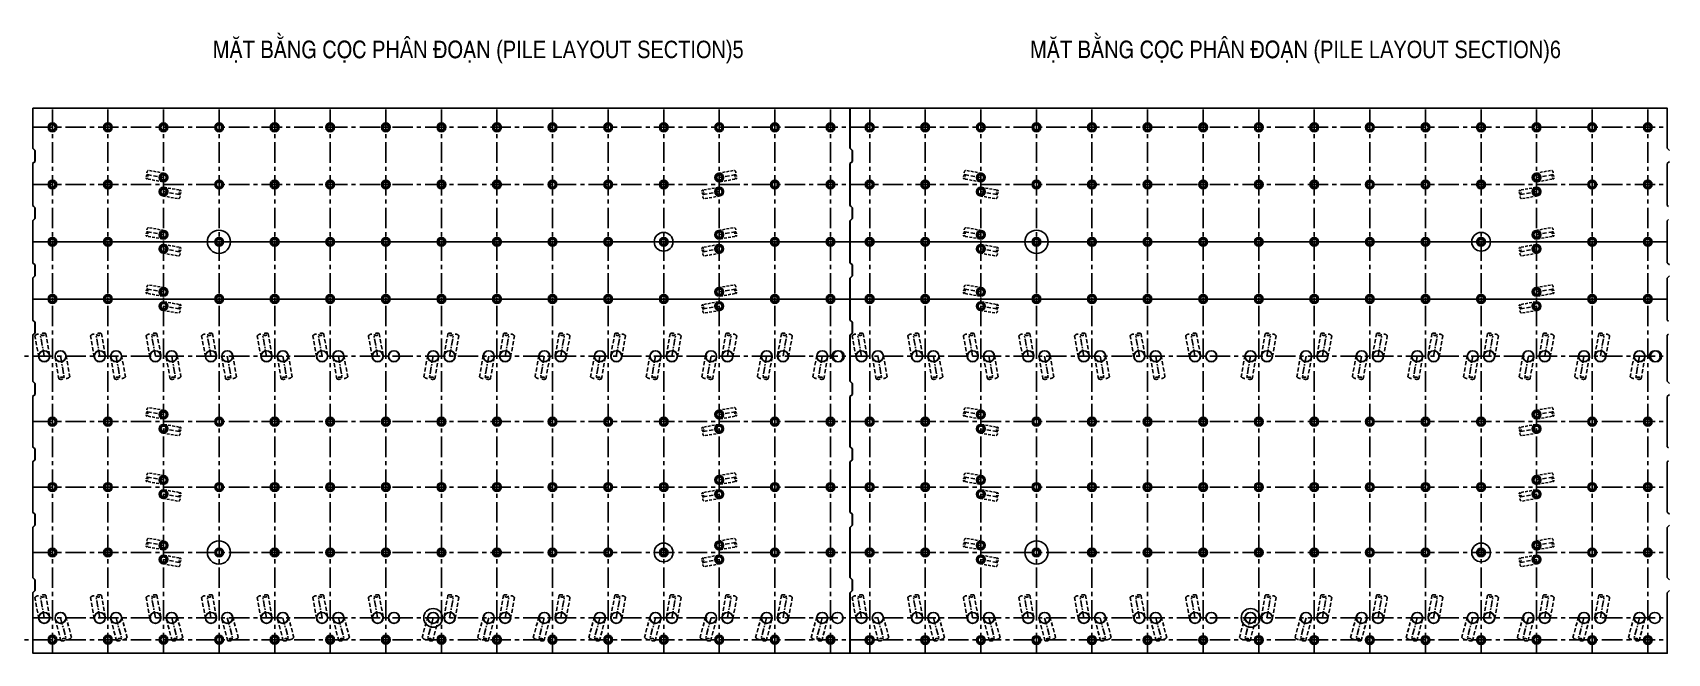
# Model space of a CAD drawing. Extents: x -687 to 941179, y -259 to 135874.
# Drawn here: x 808916 to 823916, y 130181 to 135874 of the extents above; entities that cross this region are included whole.
import ezdxf
from ezdxf.enums import TextEntityAlignment as Align

# ---------------------------------------------------------------- set-up
doc = ezdxf.new("R2010")
doc.units = 0
doc.header["$MEASUREMENT"] = 0
doc.linetypes.add('CENTER', pattern=[2, 1.25, -0.25, 0.25, -0.25])
doc.linetypes.add('HIDDEN', pattern=[0.375, 0.25, -0.125])
for name, color, linetype in [('Coc', 6, 'CONTINUOUS'), ('Hatch', 8, 'CONTINUOUS'), ('Khung', 1, 'CONTINUOUS'), ('Net vang', 2, 'CONTINUOUS'), ('Text', 4, 'CONTINUOUS'), ('Tim', 8, 'CENTER'), ('vien', 3, 'CONTINUOUS')]:
    doc.layers.add(name, color=color, linetype=linetype)
doc.styles.add('Hung', font='Vharialn.ttf')

# ---------------------------------------------------------------- blocks, each defined once
blk = doc.blocks.new('Coc ong D800')
at = {"layer": 'Hatch'}
h = blk.add_hatch(dxfattribs=at)
h.set_pattern_fill('ANSI31', color=256, scale=50, style=0)
h.set_pattern_definition([(45, (-821332.725, -122845.077), (-4.419417382, 4.419417382), [])])
h.paths.add_polyline_path([(-40, 0, 1), (40, 0, 1)])
h.paths.add_polyline_path([(25, 0, -1), (-25, 0, -1)], flags=16)
at = {"layer": 'Coc'}
blk.add_circle((0, 0), 40, dxfattribs=at)
at = {"layer": 'Net vang'}
blk.add_circle((0, 0), 25, dxfattribs=at)
blk = doc.blocks.new('Coc ong D800 xien')
at = {"layer": 'Coc', "color": 181, "linetype": 'HIDDEN', "ltscale": 100}
for p, q in [((-40, 0), (-40, -150)), ((40, 0), (40, -150))]:
    blk.add_line(p, q, dxfattribs=at)
blk.add_open_spline([(-40, -150), (-33, -154), (-20, -162), (1, -150), (17, -138), (51, -150), (18, -162), (6, -154), (0, -150)], degree=3, knots=[0, 0, 0, 0, 21.755068, 43.510137, 65.265205, 86.282944, 107.300682, 129.055751, 129.055751, 129.055751, 129.055751], dxfattribs=at)
at = {"layer": 'Tim', "linetype": 'HIDDEN', "ltscale": 150}
blk.add_line((0, 0), (0, -150), dxfattribs=at)
at = {"layer": 'Coc'}
blk.add_blockref('Coc ong D800', (0, 0), dxfattribs=at)
blk = doc.blocks.new('Coc thep D1000 xien')
at = {"layer": 'Coc', "color": 181, "linetype": 'HIDDEN', "ltscale": 150}
for p, q in [((-50, 9), (-85, -188)), ((50, -9), (15, -206))]:
    blk.add_line(p, q, dxfattribs=at)
at = {"layer": 'Coc'}
blk.add_circle((0, 0), 50.8, dxfattribs=at)
at = {"layer": 'Coc', "color": 7}
blk.add_circle((0, 0), 49.2, dxfattribs=at)
at = {"layer": 'Coc', "color": 181, "linetype": 'HIDDEN', "ltscale": 150}
blk.add_open_spline([(-85, -188), (-77, -195), (-62, -208), (-33, -197), (-10, -186), (29, -208), (-16, -216), (-28, -203), (-34, -197)], degree=3, knots=[0, 0, 0, 0, 27.628937, 55.257873, 82.88681, 109.579338, 136.271866, 163.900803, 163.900803, 163.900803, 163.900803], dxfattribs=at)
at = {"layer": 'Tim', "ltscale": 50}
blk.add_line((0, 0), (-35, -197), dxfattribs=at)

msp = doc.modelspace()

# ---------------------------------------------------------------- linework, layer by layer
at = {"layer": 'Coc'}
for centre in [(812232, 132905.7), (816302, 132905.7), (816312, 132905.7), (816312, 132905.7), (819732, 132905.7), (823802, 132905.7), (823812, 132905.7), (823812, 132905.7), (812232, 130505.7), (816302, 130505.7), (819732, 130505.7), (823802, 130505.7)]:
    msp.add_circle(centre, 50.8, dxfattribs=at)
at = {"layer": 'Coc', "color": 7}
for centre in [(812232, 132905.7), (819732, 132905.7), (812232, 130505.7), (819732, 130505.7)]:
    msp.add_circle(centre, 49.2, dxfattribs=at)
at = {"layer": 'Khung'}
msp.add_lwpolyline([(808918, 135180.7), (816416, 135180.7), (816416, 134813.2), (816436, 134793.2), (816436, 134693.2), (816416, 134673.2), (816416, 134288.7), (816426, 134278.7), (816436, 134268.7), (816436, 134168.7), (816426, 134158.7), (816416, 134148.7), (816416, 133763.2), (816436, 133743.2), (816436, 133643.2), (816416, 133623.2), (816416, 133238.2), (816426, 133228.2), (816436, 133218.2), (816436, 133118.2), (816426, 133108.2), (816416, 133098.2), (816416, 132675.7), (816436, 132655.7), (816436, 132555.7), (816416, 132535.7), (816416, 132075.7), (816426, 132065.7), (816436, 132055.7), (816436, 131955.7), (816426, 131945.7), (816416, 131935.7), (816416, 131475.7), (816436, 131455.7), (816436, 131355.7), (816416, 131335.7), (816416, 131275.7), (816416, 131275.7), (816416, 131275.7), (816416, 131175.7), (816416, 131135.7), (816416, 131135.7), (816416, 130875.7), (816436, 130855.7), (816436, 130755.7), (816416, 130735.7), (816416, 130180.7), (808918, 130180.7), (808918, 130735.7), (808938, 130755.7), (808938, 130855.7), (808918, 130875.7), (808918, 131135.7), (808918, 131135.7), (808918, 131135.7), (808918, 131275.7), (808918, 131275.7), (808918, 131275.7), (808918, 131335.7), (808938, 131355.7), (808938, 131455.7), (808918, 131475.7), (808918, 131935.7), (808928, 131945.7), (808938, 131955.7), (808938, 132055.7), (808928, 132065.7), (808918, 132075.7), (808918, 132535.7), (808938, 132555.7), (808938, 132655.7), (808918, 132675.7), (808918, 133098.2), (808928, 133108.2), (808938, 133118.2), (808938, 133218.2), (808928, 133228.2), (808918, 133238.2), (808918, 133623.2), (808938, 133643.2), (808938, 133743.2), (808918, 133763.2), (808918, 134148.2), (808928, 134158.2), (808938, 134168.2), (808938, 134268.2), (808928, 134278.2), (808918, 134288.2), (808918, 134673.2), (808938, 134693.2), (808938, 134793.2), (808918, 134813.2), (808918, 135180.7)], close=True, dxfattribs=at)
for points in [[(823936, 130755.7), (823916, 130735.7), (823916, 130180.7), (816418, 130180.7), (816418, 130735.7), (816438, 130755.7), (816438, 130855.7), (816418, 130875.7), (816418, 131135.7), (816418, 131135.7), (816418, 131135.7), (816418, 131275.7), (816418, 131275.7), (816418, 131275.7), (816418, 131335.7), (816438, 131355.7), (816438, 131455.7), (816418, 131475.7), (816418, 131935.7), (816428, 131945.7), (816438, 131955.7), (816438, 132055.7), (816428, 132065.7), (816418, 132075.7), (816418, 132535.7), (816438, 132555.7), (816438, 132655.7), (816418, 132675.7), (816418, 133098.2), (816428, 133108.2), (816438, 133118.2), (816438, 133218.2), (816428, 133228.2), (816418, 133238.2), (816418, 133623.2), (816438, 133643.2), (816438, 133743.2), (816418, 133763.2), (816418, 134148.2), (816428, 134158.2), (816438, 134168.2), (816438, 134268.2), (816428, 134278.2), (816418, 134288.2), (816418, 134673.2), (816438, 134693.2), (816438, 134793.2), (816418, 134813.2), (816418, 135180.7), (816418, 135180.7), (823916, 135180.7), (823916, 134813.2), (823936, 134793.2)], [(808916, 134813.2), (808936, 134793.2), (808936, 134693.2), (808916, 134673.2)], [(823936, 134693.2), (823916, 134673.2), (823916, 134288.7), (823926, 134278.7)], [(808916, 134288.7), (808926, 134278.7), (808936, 134268.7), (808936, 134168.7), (808926, 134158.7), (808916, 134148.7)], [(823926, 134158.7), (823916, 134148.7), (823916, 133763.2), (823936, 133743.2)], [(808916, 133763.2), (808936, 133743.2), (808936, 133643.2), (808916, 133623.2)], [(823936, 133643.2), (823916, 133623.2), (823916, 133238.2), (823926, 133228.2)], [(808916, 133238.2), (808926, 133228.2), (808936, 133218.2), (808936, 133118.2), (808926, 133108.2), (808916, 133098.2)], [(823926, 133108.2), (823916, 133098.2), (823916, 132675.7), (823936, 132655.7)], [(808916, 132675.7), (808936, 132655.7), (808936, 132555.7), (808916, 132535.7)], [(823936, 132555.7), (823916, 132535.7), (823916, 132075.7), (823926, 132065.7)], [(808916, 132075.7), (808926, 132065.7), (808936, 132055.7), (808936, 131955.7), (808926, 131945.7), (808916, 131935.7)], [(823926, 131945.7), (823916, 131935.7), (823916, 131475.7), (823936, 131455.7)], [(808916, 131475.7), (808936, 131455.7), (808936, 131355.7), (808916, 131335.7)], [(823936, 131355.7), (823916, 131335.7), (823916, 131275.7), (823916, 131275.7), (823916, 131275.7), (823916, 131175.7), (823916, 131135.7), (823916, 131135.7), (823916, 130875.7), (823936, 130855.7)], [(808916, 130875.7), (808936, 130855.7), (808936, 130755.7), (808916, 130735.7)]]:
    msp.add_lwpolyline(points, dxfattribs=at)
at = {"layer": 'Tim', "ltscale": 150}
for p, q in [((809097, 130180.7), (809097, 135180.7)), ((809607, 130180.7), (809607, 135180.7)), ((810117, 130180.7), (810117, 135180.7)), ((810627, 130180.7), (810627, 135180.7)), ((811137, 130180.7), (811137, 135180.7)), ((811647, 130180.7), (811647, 135180.7)), ((812157, 130180.7), (812157, 135180.7)), ((812667, 130180.7), (812667, 135180.7)), ((813177, 130180.7), (813177, 135180.7)), ((813687, 130180.7), (813687, 135180.7)), ((814197, 130180.7), (814197, 135180.7)), ((814707, 130180.7), (814707, 135180.7)), ((815217, 130180.7), (815217, 135180.7)), ((815727, 130180.7), (815727, 135180.7)), ((816237, 130180.7), (816237, 135180.7)), ((816597, 130180.7), (816597, 135180.7)), ((817107, 130180.7), (817107, 135180.7)), ((817617, 130180.7), (817617, 135180.7)), ((818127, 130180.7), (818127, 135180.7)), ((818637, 130180.7), (818637, 135180.7)), ((819147, 130180.7), (819147, 135180.7)), ((819657, 130180.7), (819657, 135180.7)), ((820167, 130180.7), (820167, 135180.7)), ((820677, 130180.7), (820677, 135180.7)), ((821187, 130180.7), (821187, 135180.7)), ((821697, 130180.7), (821697, 135180.7)), ((822207, 130180.7), (822207, 135180.7)), ((822717, 130180.7), (822717, 135180.7)), ((823227, 130180.7), (823227, 135180.7)), ((823737, 130180.7), (823737, 135180.7)), ((808917, 135005.7), (816416, 135005.7)), ((816417, 135005.7), (823916, 135005.7)), ((808917, 134480.7), (816416, 134480.7)), ((816417, 134480.7), (823916, 134480.7)), ((808917, 133955.7), (816416, 133955.7)), ((816416, 133955.7), (808917, 133955.7)), ((823916, 133955.7), (816417, 133955.7)), ((816417, 133955.7), (823916, 133955.7)), ((808917, 133430.7), (816416, 133430.7)), ((816416, 133430.7), (808917, 133430.7)), ((823916, 133430.7), (816417, 133430.7)), ((816417, 133430.7), (823916, 133430.7)), ((801417, 132905.7), (808917, 132905.7)), ((808917, 132905.7), (816416, 132905.7)), ((808917, 132905.7), (816417, 132905.7)), ((816417, 132905.7), (823916, 132905.7)), ((816417, 132905.7), (823917, 132905.7)), ((808917, 132305.7), (816416, 132305.7)), ((816417, 132305.7), (823916, 132305.7)), ((808917, 131705.7), (816416, 131705.7)), ((816417, 131705.7), (823916, 131705.7)), ((808917, 131105.7), (816416, 131105.7)), ((816417, 131105.7), (823916, 131105.7)), ((808917, 130505.7), (816416, 130505.7)), ((816417, 130505.7), (823916, 130505.7)), ((801417, 130305.7), (808917, 130305.7)), ((808917, 130305.7), (816417, 130305.7)), ((816417, 130305.7), (823917, 130305.7))]:
    msp.add_line(p, q, dxfattribs=at)
at = {"layer": 'vien'}
for centre, radius in [((810626, 133955.7), 106.2), ((814706, 133955.7), 85.9), ((818128, 133955.7), 106.2), ((822208, 133955.7), 85.9), ((810626, 131105.7), 106.2), ((814706, 131105.7), 85.9), ((818128, 131105.7), 106.2), ((822208, 131105.7), 85.9), ((812590.5, 130505.7), 85.9), ((820092.5, 130505.7), 85.9)]:
    msp.add_circle(centre, radius, dxfattribs=at)

# ---------------------------------------------------------------- block references
at = {"layer": 'Coc'}
for name, p in [('Coc ong D800', (809097, 135005.7)), ('Coc ong D800', (809607, 135005.7)), ('Coc ong D800', (810117, 135005.7)), ('Coc ong D800', (810627, 135005.7)), ('Coc ong D800', (811137, 135005.7)), ('Coc ong D800', (811647, 135005.7)), ('Coc ong D800', (812157, 135005.7)), ('Coc ong D800', (812667, 135005.7)), ('Coc ong D800', (813177, 135005.7)), ('Coc ong D800', (813687, 135005.7)), ('Coc ong D800', (814197, 135005.7)), ('Coc ong D800', (814707, 135005.7)), ('Coc ong D800', (815217, 135005.7)), ('Coc ong D800', (815727, 135005.7)), ('Coc ong D800', (816237, 135005.7)), ('Coc ong D800', (816597, 135005.7)), ('Coc ong D800', (817107, 135005.7)), ('Coc ong D800', (817617, 135005.7)), ('Coc ong D800', (818127, 135005.7)), ('Coc ong D800', (818637, 135005.7)), ('Coc ong D800', (819147, 135005.7)), ('Coc ong D800', (819657, 135005.7)), ('Coc ong D800', (820167, 135005.7)), ('Coc ong D800', (820677, 135005.7)), ('Coc ong D800', (821187, 135005.7)), ('Coc ong D800', (821697, 135005.7)), ('Coc ong D800', (822207, 135005.7)), ('Coc ong D800', (822717, 135005.7)), ('Coc ong D800', (823227, 135005.7)), ('Coc ong D800', (823737, 135005.7)), ('Coc ong D800', (809097, 134480.7)), ('Coc ong D800', (809607, 134480.7)), ('Coc ong D800', (810627, 134480.7)), ('Coc ong D800', (811137, 134480.7)), ('Coc ong D800', (811647, 134480.7)), ('Coc ong D800', (812157, 134480.7)), ('Coc ong D800', (812667, 134480.7)), ('Coc ong D800', (813177, 134480.7)), ('Coc ong D800', (813687, 134480.7)), ('Coc ong D800', (814197, 134480.7)), ('Coc ong D800', (814707, 134480.7)), ('Coc ong D800', (815727, 134480.7)), ('Coc ong D800', (816237, 134480.7)), ('Coc ong D800', (816597, 134480.7)), ('Coc ong D800', (817107, 134480.7)), ('Coc ong D800', (818127, 134480.7)), ('Coc ong D800', (818637, 134480.7)), ('Coc ong D800', (819147, 134480.7)), ('Coc ong D800', (819657, 134480.7)), ('Coc ong D800', (820167, 134480.7)), ('Coc ong D800', (820677, 134480.7)), ('Coc ong D800', (821187, 134480.7)), ('Coc ong D800', (821697, 134480.7)), ('Coc ong D800', (822207, 134480.7)), ('Coc ong D800', (823227, 134480.7)), ('Coc ong D800', (823737, 134480.7)), ('Coc ong D800', (809097, 133955.7)), ('Coc ong D800', (809607, 133955.7)), ('Coc ong D800', (810627, 133955.7)), ('Coc ong D800', (811137, 133955.7)), ('Coc ong D800', (811647, 133955.7)), ('Coc ong D800', (812157, 133955.7)), ('Coc ong D800', (812667, 133955.7)), ('Coc ong D800', (813177, 133955.7)), ('Coc ong D800', (813687, 133955.7)), ('Coc ong D800', (814197, 133955.7)), ('Coc ong D800', (814707, 133955.7)), ('Coc ong D800', (815727, 133955.7)), ('Coc ong D800', (816237, 133955.7)), ('Coc ong D800', (816597, 133955.7)), ('Coc ong D800', (817107, 133955.7)), ('Coc ong D800', (818127, 133955.7)), ('Coc ong D800', (818637, 133955.7)), ('Coc ong D800', (819147, 133955.7)), ('Coc ong D800', (819657, 133955.7)), ('Coc ong D800', (820167, 133955.7)), ('Coc ong D800', (820677, 133955.7)), ('Coc ong D800', (821187, 133955.7)), ('Coc ong D800', (821697, 133955.7)), ('Coc ong D800', (822207, 133955.7)), ('Coc ong D800', (823227, 133955.7)), ('Coc ong D800', (823737, 133955.7)), ('Coc ong D800', (809097, 133430.7)), ('Coc ong D800', (809607, 133430.7)), ('Coc ong D800', (810627, 133430.7)), ('Coc ong D800', (811137, 133430.7)), ('Coc ong D800', (811647, 133430.7)), ('Coc ong D800', (812157, 133430.7)), ('Coc ong D800', (812667, 133430.7)), ('Coc ong D800', (813177, 133430.7)), ('Coc ong D800', (813687, 133430.7)), ('Coc ong D800', (814197, 133430.7)), ('Coc ong D800', (814707, 133430.7)), ('Coc ong D800', (815727, 133430.7)), ('Coc ong D800', (816237, 133430.7)), ('Coc ong D800', (816597, 133430.7)), ('Coc ong D800', (817107, 133430.7)), ('Coc ong D800', (818127, 133430.7)), ('Coc ong D800', (818637, 133430.7)), ('Coc ong D800', (819147, 133430.7)), ('Coc ong D800', (819657, 133430.7)), ('Coc ong D800', (820167, 133430.7)), ('Coc ong D800', (820677, 133430.7)), ('Coc ong D800', (821187, 133430.7)), ('Coc ong D800', (821697, 133430.7)), ('Coc ong D800', (822207, 133430.7)), ('Coc ong D800', (823227, 133430.7)), ('Coc ong D800', (823737, 133430.7)), ('Coc thep D1000 xien', (812591.5, 132905.7)), ('Coc thep D1000 xien', (813101.5, 132905.7)), ('Coc thep D1000 xien', (813611.5, 132905.7)), ('Coc thep D1000 xien', (814121.5, 132905.7)), ('Coc thep D1000 xien', (814631.5, 132905.7)), ('Coc thep D1000 xien', (815141.5, 132905.7)), ('Coc thep D1000 xien', (815651.5, 132905.7)), ('Coc thep D1000 xien', (816161.5, 132905.7)), ('Coc thep D1000 xien', (820091.5, 132905.7)), ('Coc thep D1000 xien', (820601.5, 132905.7)), ('Coc thep D1000 xien', (821111.5, 132905.7)), ('Coc thep D1000 xien', (821621.5, 132905.7)), ('Coc thep D1000 xien', (822131.5, 132905.7)), ('Coc thep D1000 xien', (822641.5, 132905.7)), ('Coc thep D1000 xien', (823151.5, 132905.7)), ('Coc thep D1000 xien', (823661.5, 132905.7)), ('Coc ong D800', (809097, 132305.7)), ('Coc ong D800', (809607, 132305.7)), ('Coc ong D800', (810627, 132305.7)), ('Coc ong D800', (811137, 132305.7)), ('Coc ong D800', (811647, 132305.7)), ('Coc ong D800', (812157, 132305.7)), ('Coc ong D800', (812667, 132305.7)), ('Coc ong D800', (813177, 132305.7)), ('Coc ong D800', (813687, 132305.7)), ('Coc ong D800', (814197, 132305.7)), ('Coc ong D800', (814707, 132305.7)), ('Coc ong D800', (815727, 132305.7)), ('Coc ong D800', (816237, 132305.7)), ('Coc ong D800', (816597, 132305.7)), ('Coc ong D800', (817107, 132305.7)), ('Coc ong D800', (818127, 132305.7)), ('Coc ong D800', (818637, 132305.7)), ('Coc ong D800', (819147, 132305.7)), ('Coc ong D800', (819657, 132305.7)), ('Coc ong D800', (820167, 132305.7)), ('Coc ong D800', (820677, 132305.7)), ('Coc ong D800', (821187, 132305.7)), ('Coc ong D800', (821697, 132305.7)), ('Coc ong D800', (822207, 132305.7)), ('Coc ong D800', (823227, 132305.7)), ('Coc ong D800', (823737, 132305.7)), ('Coc ong D800', (809097, 131705.7)), ('Coc ong D800', (809607, 131705.7)), ('Coc ong D800', (810627, 131705.7)), ('Coc ong D800', (811137, 131705.7)), ('Coc ong D800', (811647, 131705.7)), ('Coc ong D800', (812157, 131705.7)), ('Coc ong D800', (812667, 131705.7)), ('Coc ong D800', (813177, 131705.7)), ('Coc ong D800', (813687, 131705.7)), ('Coc ong D800', (814197, 131705.7)), ('Coc ong D800', (814707, 131705.7)), ('Coc ong D800', (815727, 131705.7)), ('Coc ong D800', (816237, 131705.7)), ('Coc ong D800', (816597, 131705.7)), ('Coc ong D800', (817107, 131705.7)), ('Coc ong D800', (818127, 131705.7)), ('Coc ong D800', (818637, 131705.7)), ('Coc ong D800', (819147, 131705.7)), ('Coc ong D800', (819657, 131705.7)), ('Coc ong D800', (820167, 131705.7)), ('Coc ong D800', (820677, 131705.7)), ('Coc ong D800', (821187, 131705.7)), ('Coc ong D800', (821697, 131705.7)), ('Coc ong D800', (822207, 131705.7)), ('Coc ong D800', (823227, 131705.7)), ('Coc ong D800', (823737, 131705.7)), ('Coc ong D800', (809097, 131105.7)), ('Coc ong D800', (809607, 131105.7)), ('Coc ong D800', (810627, 131105.7)), ('Coc ong D800', (811137, 131105.7)), ('Coc ong D800', (811647, 131105.7)), ('Coc ong D800', (812157, 131105.7)), ('Coc ong D800', (812667, 131105.7)), ('Coc ong D800', (813177, 131105.7)), ('Coc ong D800', (813687, 131105.7)), ('Coc ong D800', (814197, 131105.7)), ('Coc ong D800', (814707, 131105.7)), ('Coc ong D800', (815727, 131105.7)), ('Coc ong D800', (816237, 131105.7)), ('Coc ong D800', (816597, 131105.7)), ('Coc ong D800', (817107, 131105.7)), ('Coc ong D800', (818127, 131105.7)), ('Coc ong D800', (818637, 131105.7)), ('Coc ong D800', (819147, 131105.7)), ('Coc ong D800', (819657, 131105.7)), ('Coc ong D800', (820167, 131105.7)), ('Coc ong D800', (820677, 131105.7)), ('Coc ong D800', (821187, 131105.7)), ('Coc ong D800', (821697, 131105.7)), ('Coc ong D800', (822207, 131105.7)), ('Coc ong D800', (823227, 131105.7)), ('Coc ong D800', (823737, 131105.7)), ('Coc ong D800', (809097, 130305.7)), ('Coc ong D800', (809607, 130305.7)), ('Coc ong D800', (810117, 130305.7)), ('Coc ong D800', (810627, 130305.7)), ('Coc ong D800', (811137, 130305.7)), ('Coc ong D800', (811647, 130305.7)), ('Coc ong D800', (812157, 130305.7)), ('Coc ong D800', (812667, 130305.7)), ('Coc ong D800', (813177, 130305.7)), ('Coc ong D800', (813687, 130305.7)), ('Coc ong D800', (814197, 130305.7)), ('Coc ong D800', (814707, 130305.7)), ('Coc ong D800', (815217, 130305.7)), ('Coc ong D800', (815727, 130305.7)), ('Coc ong D800', (816237, 130305.7)), ('Coc ong D800', (816597, 130302.4)), ('Coc ong D800', (817107, 130302.4)), ('Coc ong D800', (817617, 130302.4)), ('Coc ong D800', (818127, 130302.4)), ('Coc ong D800', (818637, 130302.4)), ('Coc ong D800', (819147, 130302.4)), ('Coc ong D800', (819657, 130302.4)), ('Coc ong D800', (820167, 130302.4)), ('Coc ong D800', (820677, 130302.4)), ('Coc ong D800', (821187, 130302.4)), ('Coc ong D800', (821697, 130302.4)), ('Coc ong D800', (822207, 130302.4)), ('Coc ong D800', (822717, 130305.7)), ('Coc ong D800', (823227, 130302.4)), ('Coc ong D800', (823737, 130302.4))]:
    msp.add_blockref(name, p, dxfattribs=at)
for name, p, rotation in [('Coc ong D800 xien', (810117, 134545.7), 260.0000000011952), ('Coc ong D800 xien', (817617, 134545.7), 260.0000000011952), ('Coc ong D800 xien', (810117, 134415.7), 80.00000000119525), ('Coc ong D800 xien', (817617, 134415.7), 80.00000000119525), ('Coc ong D800 xien', (810117, 134020.7), 260.0000000011952), ('Coc ong D800 xien', (817617, 134020.7), 260.0000000011952), ('Coc ong D800 xien', (810117, 133890.7), 80.00000000119525), ('Coc ong D800 xien', (817617, 133890.7), 80.00000000119525), ('Coc ong D800 xien', (810117, 133495.7), 260.0000000011952), ('Coc ong D800 xien', (817617, 133495.7), 260.0000000011952), ('Coc ong D800 xien', (810117, 133365.7), 80.00000000119525), ('Coc ong D800 xien', (817617, 133365.7), 80.00000000119525), ('Coc thep D1000 xien', (812742, 132905.7), 180), ('Coc thep D1000 xien', (813252, 132905.7), 180), ('Coc thep D1000 xien', (813762, 132905.7), 180), ('Coc thep D1000 xien', (814272, 132905.7), 180), ('Coc thep D1000 xien', (814782, 132905.7), 180), ('Coc thep D1000 xien', (815292, 132905.7), 180), ('Coc thep D1000 xien', (815802, 132905.7), 180), ('Coc thep D1000 xien', (820242, 132905.7), 180), ('Coc thep D1000 xien', (820752, 132905.7), 180), ('Coc thep D1000 xien', (821262, 132905.7), 180), ('Coc thep D1000 xien', (821772, 132905.7), 180), ('Coc thep D1000 xien', (822282, 132905.7), 180), ('Coc thep D1000 xien', (822792, 132905.7), 180), ('Coc thep D1000 xien', (823302, 132905.7), 180), ('Coc ong D800 xien', (810117, 132370.7), 260.0000000011952), ('Coc ong D800 xien', (817617, 132370.7), 260.0000000011952), ('Coc ong D800 xien', (810117, 132240.7), 80.00000000119525), ('Coc ong D800 xien', (817617, 132240.7), 80.00000000119525), ('Coc ong D800 xien', (810117, 131770.7), 260.0000000011952), ('Coc ong D800 xien', (817617, 131770.7), 260.0000000011952), ('Coc ong D800 xien', (810117, 131640.7), 80.00000000119525), ('Coc ong D800 xien', (817617, 131640.7), 80.00000000119525), ('Coc ong D800 xien', (810117, 131170.7), 260.0000000011952), ('Coc ong D800 xien', (817617, 131170.7), 260.0000000011952), ('Coc ong D800 xien', (810117, 131040.7), 80.00000000119525), ('Coc ong D800 xien', (817617, 131040.7), 80.00000000119525), ('Coc thep D1000 xien', (812742, 130505.7), 180), ('Coc thep D1000 xien', (813252, 130505.7), 180), ('Coc thep D1000 xien', (813762, 130505.7), 180), ('Coc thep D1000 xien', (814272, 130505.7), 180), ('Coc thep D1000 xien', (814782, 130505.7), 180), ('Coc thep D1000 xien', (815292, 130505.7), 180), ('Coc thep D1000 xien', (815802, 130505.7), 180), ('Coc thep D1000 xien', (820242, 130505.7), 180), ('Coc thep D1000 xien', (820752, 130505.7), 180), ('Coc thep D1000 xien', (821262, 130505.7), 180), ('Coc thep D1000 xien', (821772, 130505.7), 180), ('Coc thep D1000 xien', (822282, 130505.7), 180), ('Coc thep D1000 xien', (822792, 130505.7), 180), ('Coc thep D1000 xien', (823302, 130505.7), 180), ('Coc thep D1000 xien', (812591.5, 130505.7), 355.000000000131), ('Coc thep D1000 xien', (813101.5, 130505.7), 355.000000000131), ('Coc thep D1000 xien', (813611.5, 130505.7), 355.000000000131), ('Coc thep D1000 xien', (814121.5, 130505.7), 355.000000000131), ('Coc thep D1000 xien', (814631.5, 130505.7), 355.000000000131), ('Coc thep D1000 xien', (815141.5, 130505.7), 355.000000000131), ('Coc thep D1000 xien', (815651.5, 130505.7), 355.000000000131), ('Coc thep D1000 xien', (816161.5, 130505.7), 355.000000000131), ('Coc thep D1000 xien', (820091.5, 130505.7), 355.000000000131), ('Coc thep D1000 xien', (820601.5, 130505.7), 355.000000000131), ('Coc thep D1000 xien', (821111.5, 130505.7), 355.000000000131), ('Coc thep D1000 xien', (821621.5, 130505.7), 355.000000000131), ('Coc thep D1000 xien', (822131.5, 130505.7), 355.000000000131), ('Coc thep D1000 xien', (822641.5, 130505.7), 355.000000000131), ('Coc thep D1000 xien', (823151.5, 130505.7), 355.000000000131), ('Coc thep D1000 xien', (823661.5, 130505.7), 355.000000000131)]:
    msp.add_blockref(name, p, dxfattribs=dict(at, rotation=rotation))
at = {"layer": 'Coc', "xscale": -1}
for name, p, rotation in [('Coc ong D800 xien', (815217, 134545.7), 99.99999999880468), ('Coc ong D800 xien', (822717, 134545.7), 99.99999999880468), ('Coc ong D800 xien', (815217, 134415.7), 279.9999999988047), ('Coc ong D800 xien', (822717, 134415.7), 279.9999999988047), ('Coc ong D800 xien', (815217, 134020.7), 99.99999999880468), ('Coc ong D800 xien', (822717, 134020.7), 99.99999999880468), ('Coc ong D800 xien', (815217, 133890.7), 279.9999999988047), ('Coc ong D800 xien', (822717, 133890.7), 279.9999999988047), ('Coc ong D800 xien', (815217, 133495.7), 99.99999999880468), ('Coc ong D800 xien', (822717, 133495.7), 99.99999999880468), ('Coc ong D800 xien', (815217, 133365.7), 279.9999999988047), ('Coc ong D800 xien', (822717, 133365.7), 279.9999999988047), ('Coc thep D1000 xien', (809022, 132905.7), 180), ('Coc thep D1000 xien', (809532, 132905.7), 180), ('Coc thep D1000 xien', (810042, 132905.7), 180), ('Coc thep D1000 xien', (810552, 132905.7), 180), ('Coc thep D1000 xien', (811062, 132905.7), 180), ('Coc thep D1000 xien', (811572, 132905.7), 180), ('Coc thep D1000 xien', (812082, 132905.7), 180), ('Coc thep D1000 xien', (816522, 132905.7), 180), ('Coc thep D1000 xien', (817032, 132905.7), 180), ('Coc thep D1000 xien', (817542, 132905.7), 180), ('Coc thep D1000 xien', (818052, 132905.7), 180), ('Coc thep D1000 xien', (818562, 132905.7), 180), ('Coc thep D1000 xien', (819072, 132905.7), 180), ('Coc thep D1000 xien', (819582, 132905.7), 180), ('Coc ong D800 xien', (815217, 132370.7), 99.99999999880468), ('Coc ong D800 xien', (822717, 132370.7), 99.99999999880468), ('Coc ong D800 xien', (815217, 132240.7), 279.9999999988047), ('Coc ong D800 xien', (822717, 132240.7), 279.9999999988047), ('Coc ong D800 xien', (815217, 131770.7), 99.99999999880468), ('Coc ong D800 xien', (822717, 131770.7), 99.99999999880468), ('Coc ong D800 xien', (815217, 131640.7), 279.9999999988047), ('Coc ong D800 xien', (822717, 131640.7), 279.9999999988047), ('Coc ong D800 xien', (815217, 131170.7), 99.99999999880468), ('Coc ong D800 xien', (822717, 131170.7), 99.99999999880468), ('Coc ong D800 xien', (815217, 131040.7), 279.9999999988047), ('Coc ong D800 xien', (822717, 131040.7), 279.9999999988047), ('Coc thep D1000 xien', (809022, 130505.7), 180), ('Coc thep D1000 xien', (809532, 130505.7), 180), ('Coc thep D1000 xien', (810042, 130505.7), 180), ('Coc thep D1000 xien', (810552, 130505.7), 180), ('Coc thep D1000 xien', (811062, 130505.7), 180), ('Coc thep D1000 xien', (811572, 130505.7), 180), ('Coc thep D1000 xien', (812082, 130505.7), 180), ('Coc thep D1000 xien', (816522, 130505.7), 180), ('Coc thep D1000 xien', (817032, 130505.7), 180), ('Coc thep D1000 xien', (817542, 130505.7), 180), ('Coc thep D1000 xien', (818052, 130505.7), 180), ('Coc thep D1000 xien', (818562, 130505.7), 180), ('Coc thep D1000 xien', (819072, 130505.7), 180), ('Coc thep D1000 xien', (819582, 130505.7), 180), ('Coc thep D1000 xien', (809172, 130505.7), 4.999999999869046), ('Coc thep D1000 xien', (809682, 130505.7), 4.999999999869046), ('Coc thep D1000 xien', (810192, 130505.7), 4.999999999869046), ('Coc thep D1000 xien', (810702, 130505.7), 4.999999999869046), ('Coc thep D1000 xien', (811212, 130505.7), 4.999999999869046), ('Coc thep D1000 xien', (811722, 130505.7), 4.999999999869046), ('Coc thep D1000 xien', (816672, 130505.7), 4.999999999869046), ('Coc thep D1000 xien', (817182, 130505.7), 4.999999999869046), ('Coc thep D1000 xien', (817692, 130505.7), 4.999999999869046), ('Coc thep D1000 xien', (818202, 130505.7), 4.999999999869046), ('Coc thep D1000 xien', (818712, 130505.7), 4.999999999869046), ('Coc thep D1000 xien', (819222, 130505.7), 4.999999999869046)]:
    msp.add_blockref(name, p, dxfattribs=dict(at, rotation=rotation))
for p in [(809172, 132905.7), (809682, 132905.7), (810192, 132905.7), (810702, 132905.7), (811212, 132905.7), (811722, 132905.7), (816672, 132905.7), (817182, 132905.7), (817692, 132905.7), (818202, 132905.7), (818712, 132905.7), (819222, 132905.7)]:
    msp.add_blockref('Coc thep D1000 xien', p, dxfattribs=at)

# ---------------------------------------------------------------- texts
at = {"layer": 'Text', "style": 'Hung'}
for s, p in [('MÆt b»ng cäc ph©n ®o¹n (Pile layout section)5', (813004.9, 135640.4)), ('MÆt b»ng cäc ph©n ®o¹n (Pile layout section)6', (820504.9, 135640.4))]:
    msp.add_text(s, height=160, dxfattribs=at).set_placement(p, align=Align.CENTER)

doc.saveas('drawing.dxf')
